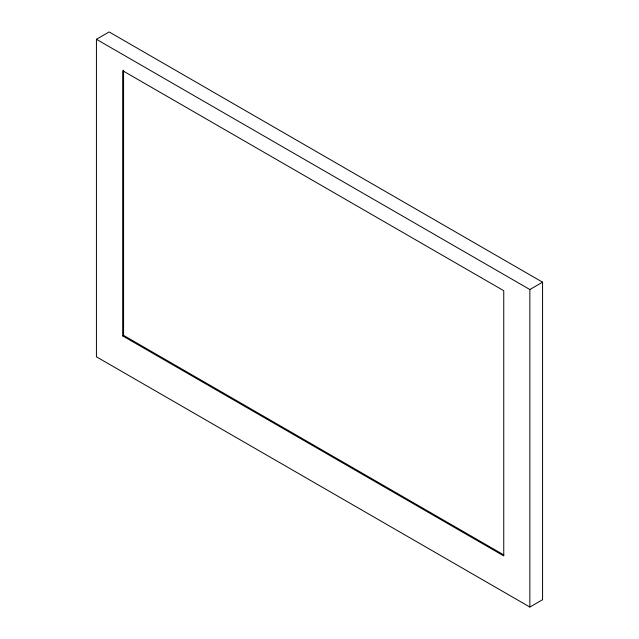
<?xml version="1.0" encoding="UTF-8"?>
<svg xmlns="http://www.w3.org/2000/svg" width="639" height="639" viewBox="0 0 639 639"><rect width="100%" height="100%" fill="white"/><g stroke="black" fill="none" stroke-linecap="round" stroke-linejoin="round"><path stroke-width="0.96" d="M96.433 39.298L109.149 31.95L542.567 282.182L542.567 599.701L529.851 607.05L96.433 356.818L96.433 39.298L529.851 289.531L542.567 282.182M122.688 335.906L503.748 555.906L503.748 290.697L122.688 70.697L122.688 335.906L123.583 335.387L503.772 554.892M529.851 289.531L529.851 607.05M123.583 70.186L123.583 335.387"/></g></svg>
